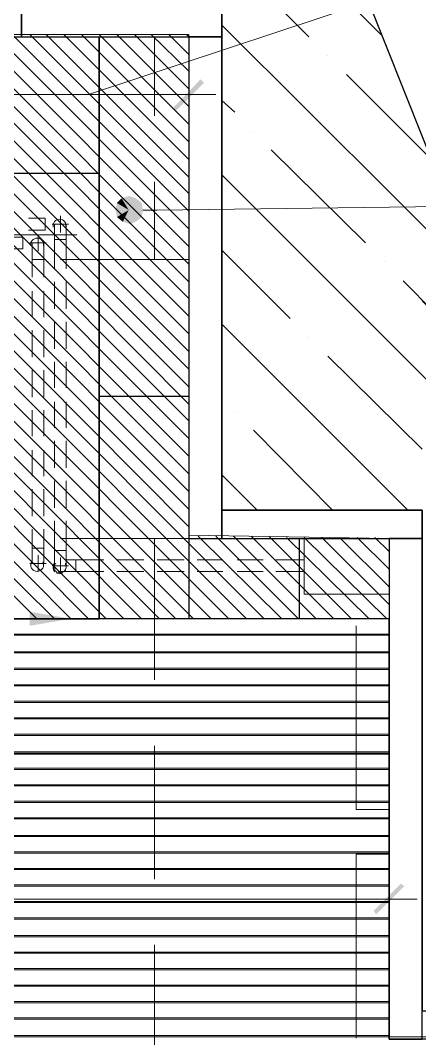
# Model space of a CAD drawing. Header units: millimetres. Extents: x -356862 to 418287, y 0 to 839748.
# Drawn here: x 36.986 to 37.551, y 12.443 to 13.884 of the extents above; entities that cross this region are included whole.
import ezdxf

# ---------------------------------------------------------------- set-up
doc = ezdxf.new("R2010")
doc.units = ezdxf.units.MM
doc.layers.add('PDF _Геометрия', color=7, linetype='Continuous', true_color=0xbababa)
doc.layers.add('PDF _Сплошная заливка', color=7, linetype='Continuous', true_color=0xf50000)

msp = doc.modelspace()

# ---------------------------------------------------------------- linework, layer by layer
at = {"layer": 'PDF _Геометрия', "color": 251, "lineweight": 20, "true_color": 0x545454}
msp.add_lwpolyline([(37.1593, 13.6152), (37.1793, 13.6152), (39.1159, 13.6402), (39.1159, 13.7136), (39.1159, 17.1284)], dxfattribs=at)
at = {"layer": 'PDF _Геометрия', "color": 7, "lineweight": 30}
for points in [[(39.5392, 8.2288), (39.5392, 7.5205), (40.0258, 7.5205), (36.9243, 15.3002), (36.7043, 15.3002), (36.7043, 14.6085), (36.9876, 14.6085), (36.9876, 13.8986), (37.2709, 13.8986), (37.2709, 13.1903), (37.5543, 13.1903), (37.5543, 12.482), (37.8376, 12.482), (37.8376, 11.772), (38.1209, 11.772), (38.1209, 11.0637), (38.4059, 11.0637), (38.4059, 10.3554), (38.6892, 10.3554), (38.6892, 9.6471), (38.9725, 9.6471), (38.9725, 8.9371), (39.2559, 8.9371), (39.2559, 8.2288)], [(36.941, 14.5685), (36.941, 13.8602), (36.9876, 13.8602), (36.9876, 14.5685)], [(36.9876, 13.8602), (37.2709, 13.8602), (37.2709, 13.8986), (36.9876, 13.8986)], [(37.2243, 13.8602), (37.2243, 13.1503), (37.2709, 13.1503), (37.2709, 13.8602)], [(37.2709, 13.1503), (37.5543, 13.1503), (37.5543, 13.1903), (37.2709, 13.1903)], [(37.5076, 13.1503), (37.5076, 12.442), (37.5543, 12.442), (37.5543, 13.1503)]]:
    msp.add_lwpolyline(points, close=True, dxfattribs=at)
at = {"layer": 'PDF _Геометрия', "lineweight": 5}
for points in [[(37.4959, 13.8636), (36.9876, 14.3735)], [(37.3943, 13.8602), (37.2626, 13.9919)], [(37.6376, 13.5119), (37.2709, 13.8769)], [(37.4209, 13.8336), (37.4209, 13.8336)], [(37.5659, 13.6886), (37.4476, 13.8069)], [(37.2893, 13.7536), (37.2709, 13.7702)], [(37.3159, 13.7269), (37.3159, 13.7269)], [(37.4743, 13.5686), (37.3409, 13.7002)], [(37.7776, 13.1586), (37.2709, 13.6652)], [(37.3676, 13.4619), (37.2709, 13.5586)], [(37.5009, 13.5419), (37.5009, 13.5419)], [(37.5543, 13.4869), (37.6593, 13.3819), (37.5276, 13.5152)], [(37.5343, 13.1903), (37.2709, 13.4536)], [(37.3943, 13.4352), (37.3943, 13.4352)], [(37.5543, 13.2769), (37.4209, 13.4086)], [(37.2893, 13.3286), (37.2893, 13.3286)], [(37.4276, 13.1903), (37.3159, 13.3036)], [(37.3209, 13.1903), (37.2709, 13.2403)]]:
    msp.add_lwpolyline(points, dxfattribs=at)
at = {"layer": 'PDF _Геометрия', "color": 7, "lineweight": 18}
for points in [[(37.0826, 13.7786), (37.5443, 13.9319), (37.8909, 13.9319)], [(37.2243, 13.7802), (37.2243, 13.8169)], [(37.2626, 13.7786), (36.901, 13.7786)], [(37.5076, 12.8003), (37.5076, 12.6019)], [(36.4293, 12.6403), (37.5476, 12.6403)]]:
    msp.add_lwpolyline(points, dxfattribs=at)
msp.add_lwpolyline([(36.941, 13.0369), (36.941, 13.8636), (37.2243, 13.8636), (37.2243, 13.1553), (37.5076, 13.1503), (37.5076, 13.0369)], close=True, dxfattribs=at)
at = {"layer": 'PDF _Геометрия', "color": 41, "lineweight": 5, "true_color": 0xffdf7f}
for points in [[(37.2243, 13.5886), (36.9493, 13.8636)], [(37.2243, 13.6136), (36.9743, 13.8636)], [(37.2243, 13.6386), (36.9993, 13.8636)], [(37.2243, 13.6619), (37.0226, 13.8636)], [(37.2243, 13.6869), (37.0476, 13.8636)], [(37.2243, 13.7119), (37.0726, 13.8636)], [(37.2243, 13.7369), (37.0976, 13.8636)], [(37.2243, 13.7619), (37.1226, 13.8636)], [(37.2243, 13.7869), (37.1476, 13.8636)], [(37.2243, 13.8119), (37.1709, 13.8636)], [(37.2243, 13.8352), (37.1959, 13.8636)], [(37.2243, 13.8602), (37.2209, 13.8636)], [(37.2243, 13.5636), (36.941, 13.8469)], [(37.2243, 13.5386), (36.941, 13.8219)], [(37.2243, 13.5136), (36.941, 13.7969)], [(37.2243, 13.4902), (36.941, 13.7736)], [(37.2243, 13.4652), (36.941, 13.7486)], [(37.2243, 13.4402), (36.941, 13.7236)], [(37.2243, 13.4152), (36.941, 13.6986)], [(37.2243, 13.3902), (36.941, 13.6736)], [(37.2243, 13.3652), (36.941, 13.6486)], [(37.2243, 13.3403), (36.941, 13.6252)], [(37.2243, 13.3169), (36.941, 13.6002)], [(37.2243, 13.2919), (36.941, 13.5752)], [(37.2243, 13.2669), (36.941, 13.5502)], [(37.2243, 13.2419), (36.941, 13.5252)], [(37.2243, 13.2169), (36.941, 13.5002)], [(37.2243, 13.1919), (36.941, 13.4752)], [(37.2243, 13.1669), (36.941, 13.4519)], [(37.3309, 13.0369), (36.941, 13.4269)], [(37.3059, 13.0369), (36.941, 13.4019)], [(37.2809, 13.0369), (36.941, 13.3769)], [(37.2559, 13.0369), (36.941, 13.3519)], [(37.2309, 13.0369), (36.941, 13.3269)], [(37.2059, 13.0369), (36.941, 13.3019)], [(37.1826, 13.0369), (36.941, 13.2786)], [(37.1576, 13.0369), (36.941, 13.2536)], [(37.1326, 13.0369), (36.941, 13.2286)], [(37.1076, 13.0369), (36.941, 13.2036)], [(37.0826, 13.0369), (36.941, 13.1786)], [(37.0576, 13.0369), (36.941, 13.1536)], [(37.3559, 13.0369), (37.2376, 13.1536)], [(37.3793, 13.0369), (37.2626, 13.1536)], [(37.4043, 13.0369), (37.2876, 13.1536)], [(37.4293, 13.0369), (37.3126, 13.1536)], [(37.4543, 13.0369), (37.3376, 13.1536)], [(37.4793, 13.0369), (37.3626, 13.1519)], [(37.5043, 13.0369), (37.3876, 13.1519)], [(37.5076, 13.0569), (37.4126, 13.1519)], [(37.5076, 13.0819), (37.4376, 13.1519)], [(37.5076, 13.1069), (37.4626, 13.1519)], [(37.5076, 13.1319), (37.4876, 13.1519)], [(37.0343, 13.0369), (36.941, 13.1286)], [(37.0093, 13.0369), (36.941, 13.1053)]]:
    msp.add_lwpolyline(points, dxfattribs=at)
at = {"layer": 'PDF _Геометрия', "color": 19, "lineweight": 30, "true_color": 0x442a22}
for points in [[(36.941, 13.0369), (36.941, 13.8602), (37.0976, 13.8602), (37.0976, 13.0369)], [(37.0976, 13.0369), (37.0976, 13.8602), (37.2243, 13.8602), (37.2243, 13.0369)], [(37.0976, 13.0369), (37.0976, 13.6669), (36.941, 13.6669), (36.941, 13.0369)]]:
    msp.add_lwpolyline(points, close=True, dxfattribs=at)
at = {"layer": 'PDF _Геометрия', "color": 7, "lineweight": 5}
for points in [[(37.1759, 13.8602), (37.1759, 13.7486)], [(37.1759, 13.6552), (37.1759, 13.5452)], [(37.1759, 12.9503), (37.1759, 13.1503)], [(37.5076, 13.0719), (37.3876, 13.0719), (37.3876, 13.1503)], [(37.1759, 12.6686), (37.1759, 12.8569)], [(37.1759, 12.3886), (37.1759, 12.5753)]]:
    msp.add_lwpolyline(points, dxfattribs=at)
at = {"layer": 'PDF _Геометрия', "color": 252, "lineweight": 5, "true_color": 0x989898}
for points in [[(36.9976, 13.5869), (37.021, 13.5869), (37.021, 13.5952), (37.021, 13.6036), (36.9976, 13.6036)], [(36.9693, 13.5602), (36.9893, 13.5602), (36.9893, 13.5686), (36.9893, 13.5769), (36.9693, 13.5769)], [(37.051, 13.5319), (37.051, 13.5736), (37.0426, 13.5736), (37.0343, 13.5736), (37.0343, 13.5319)], [(37.0193, 13.5202), (37.0193, 13.5452), (37.011, 13.5452), (37.0026, 13.5452), (37.0026, 13.5202)], [(37.0026, 13.5002), (37.0026, 13.4636)], [(37.0193, 13.4636), (37.0193, 13.5002)], [(37.0343, 13.5136), (37.0343, 13.4752)], [(37.051, 13.4752), (37.051, 13.5136)], [(37.0343, 13.4569), (37.0343, 13.4186)], [(37.051, 13.4186), (37.051, 13.4569)], [(37.0026, 13.4452), (37.0026, 13.4069)], [(37.0193, 13.4069), (37.0193, 13.4452)], [(37.0343, 13.4002), (37.0343, 13.3636)], [(37.051, 13.3636), (37.051, 13.4002)], [(37.0026, 13.3886), (37.0026, 13.3503)], [(37.0193, 13.3503), (37.0193, 13.3886)], [(37.0343, 13.3436), (37.0343, 13.3069)], [(37.051, 13.3069), (37.051, 13.3436)], [(37.0026, 13.3319), (37.0026, 13.2953)], [(37.0193, 13.2953), (37.0193, 13.3319)], [(37.0343, 13.2886), (37.0343, 13.2503)], [(37.051, 13.2503), (37.051, 13.2886)], [(37.0026, 13.2753), (37.0026, 13.2386)], [(37.0193, 13.2386), (37.0193, 13.2753)], [(37.0343, 13.2319), (37.0343, 13.1936)], [(37.051, 13.1936), (37.051, 13.2319)], [(37.0026, 13.2203), (37.0026, 13.1819)], [(37.0193, 13.1819), (37.0193, 13.2203)], [(37.0343, 13.1753), (37.0343, 13.1336), (37.0426, 13.1336), (37.051, 13.1336), (37.051, 13.1753)], [(37.0026, 13.1636), (37.0026, 13.1369), (37.011, 13.1369), (37.0193, 13.1369), (37.0193, 13.1636)], [(37.1043, 13.1203), (37.0643, 13.1203), (37.0643, 13.1119), (37.0643, 13.1036), (37.1043, 13.1036)], [(37.1609, 13.1203), (37.1226, 13.1203)], [(37.2176, 13.1203), (37.1793, 13.1203)], [(37.2726, 13.1203), (37.2359, 13.1203)], [(37.3293, 13.1203), (37.2926, 13.1203)], [(37.3876, 13.1203), (37.3476, 13.1203)], [(37.1226, 13.1036), (37.1609, 13.1036)], [(37.1793, 13.1036), (37.2176, 13.1036)], [(37.2359, 13.1036), (37.2726, 13.1036)], [(37.2926, 13.1036), (37.3293, 13.1036)], [(37.3476, 13.1036), (37.3876, 13.1036)]]:
    msp.add_lwpolyline(points, dxfattribs=at)
at = {"layer": 'PDF _Геометрия', "color": 1, "lineweight": 5}
for points in [[(37.0503, 13.5911, 0.479552), (37.0414, 13.6022, 0.479552), (37.0324, 13.5911)], [(37.0337, 13.1154, 0.564813), (37.0418, 13.1019, 0.564813), (37.0499, 13.1154)]]:
    msp.add_lwpolyline(points, format="xyb", dxfattribs=at)
for points in [[(37.0426, 13.5836), (37.0426, 13.6069)], [(37.0543, 13.5952), (37.031, 13.5952)], [(37.0343, 13.5952), (37.0343, 13.5936), (37.0343, 13.5919), (37.0343, 13.5902), (37.0343, 13.5886), (37.0343, 13.5869), (37.0343, 13.5852), (37.0343, 13.5836), (37.0343, 13.5819), (37.0343, 13.5802), (37.0343, 13.5786), (37.0343, 13.5769), (37.0343, 13.5752), (37.0343, 13.5736), (37.0426, 13.5736), (37.051, 13.5736), (37.051, 13.5752), (37.051, 13.5769), (37.051, 13.5786), (37.051, 13.5802), (37.051, 13.5819), (37.051, 13.5836), (37.051, 13.5852), (37.051, 13.5869), (37.051, 13.5886), (37.051, 13.5902), (37.051, 13.5919), (37.051, 13.5936), (37.051, 13.5952)], [(37.011, 13.1036), (37.011, 13.1269)], [(37.051, 13.1119), (37.051, 13.1136), (37.051, 13.1153), (37.051, 13.1169), (37.051, 13.1186), (37.051, 13.1203), (37.051, 13.1219), (37.051, 13.1236), (37.051, 13.1253), (37.051, 13.1269), (37.051, 13.1286), (37.051, 13.1303), (37.051, 13.1319), (37.051, 13.1336), (37.0426, 13.1336), (37.0343, 13.1336), (37.0343, 13.1319), (37.0343, 13.1303), (37.0343, 13.1286), (37.0343, 13.1269), (37.0343, 13.1253), (37.0343, 13.1236), (37.0343, 13.1219), (37.0343, 13.1203), (37.0343, 13.1186), (37.0343, 13.1169), (37.0343, 13.1153), (37.0343, 13.1136), (37.0343, 13.1119)], [(37.0226, 13.1153), (36.9993, 13.1153)], [(37.0343, 13.1136), (37.036, 13.1153)], [(37.051, 13.1203), (37.0526, 13.1203), (37.0543, 13.1203), (37.056, 13.1203), (37.0576, 13.1203), (37.0593, 13.1203), (37.061, 13.1203), (37.0626, 13.1203), (37.0643, 13.1203), (37.0643, 13.1119), (37.0643, 13.1036), (37.0626, 13.1036), (37.061, 13.1036), (37.0593, 13.1036), (37.0576, 13.1036), (37.056, 13.1036), (37.0543, 13.1036), (37.0526, 13.1036), (37.051, 13.1036), (37.0493, 13.1036), (37.0476, 13.1036), (37.046, 13.1036), (37.0443, 13.1036), (37.0426, 13.1036), (37.041, 13.1036), (37.0393, 13.1036)], [(37.036, 13.1069), (37.036, 13.1086), (37.0343, 13.1086), (37.0343, 13.1103)]]:
    msp.add_lwpolyline(points, dxfattribs=at)
at = {"layer": 'PDF _Геометрия', "color": 19, "lineweight": 5, "true_color": 0x442a22}
msp.add_lwpolyline([(37.066, 13.5802), (36.941, 13.5802)], dxfattribs=at)
at = {"layer": 'PDF _Геометрия', "color": 5, "lineweight": 5}
for points in [[(37.0187, 13.5644, 0.479552), (37.0097, 13.5756, 0.479552), (37.0008, 13.5644)], [(37.0016, 13.1173, 0.564754), (37.0097, 13.1039, 0.564754), (37.0178, 13.1173)]]:
    msp.add_lwpolyline(points, format="xyb", dxfattribs=at)
for points in [[(37.011, 13.5569), (37.011, 13.5802)], [(37.0226, 13.5686), (36.9993, 13.5686)], [(37.0026, 13.5686), (37.0026, 13.5669), (37.0026, 13.5652), (37.0026, 13.5636), (37.0026, 13.5619), (37.0026, 13.5602), (37.0026, 13.5586), (37.0026, 13.5569), (37.0026, 13.5552), (37.0026, 13.5536), (37.0026, 13.5519), (37.0026, 13.5502), (37.0026, 13.5486), (37.0026, 13.5469), (37.0026, 13.5452), (37.011, 13.5452), (37.0193, 13.5452), (37.0193, 13.5469), (37.0193, 13.5486), (37.0193, 13.5502), (37.0193, 13.5519), (37.0193, 13.5536), (37.0193, 13.5552), (37.0193, 13.5569), (37.0193, 13.5586), (37.0193, 13.5602), (37.0193, 13.5619), (37.0193, 13.5636), (37.0193, 13.5652), (37.0193, 13.5669), (37.0193, 13.5686)], [(37.0193, 13.1153), (37.0193, 13.1169), (37.0193, 13.1186), (37.0193, 13.1203), (37.0193, 13.1219), (37.0193, 13.1236), (37.0193, 13.1253), (37.0193, 13.1269), (37.0193, 13.1286), (37.0193, 13.1303), (37.0193, 13.1319), (37.0193, 13.1336), (37.0193, 13.1353), (37.0193, 13.1369), (37.011, 13.1369), (37.0026, 13.1369), (37.0026, 13.1353), (37.0026, 13.1336), (37.0026, 13.1319), (37.0026, 13.1303), (37.0026, 13.1286), (37.0026, 13.1269), (37.0026, 13.1253), (37.0026, 13.1236), (37.0026, 13.1219), (37.0026, 13.1203), (37.0026, 13.1186), (37.0026, 13.1169), (37.0026, 13.1153)], [(37.0543, 13.1119), (37.031, 13.1119)], [(37.0426, 13.1003), (37.0426, 13.1236)]]:
    msp.add_lwpolyline(points, dxfattribs=at)
at = {"layer": 'PDF _Геометрия', "color": 7, "lineweight": 9}
for points in [[(37.0426, 13.5452), (37.2243, 13.5452)], [(37.0426, 13.1503), (37.2243, 13.1503)]]:
    msp.add_lwpolyline(points, dxfattribs=at)
at = {"layer": 'PDF _Геометрия', "color": 19, "lineweight": 30, "true_color": 0x442a22}
for points in [[(37.0976, 13.3519), (37.2243, 13.3519)], [(37.3809, 13.0369), (37.3809, 13.1503)]]:
    msp.add_lwpolyline(points, dxfattribs=at)
at = {"layer": 'PDF _Геометрия', "color": 1, "lineweight": 9, "true_color": 0xf50000}
msp.add_lwpolyline([(36.9993, 13.0369), (36.941, 13.0369), (36.941, 13.2136)], dxfattribs=at)
at = {"layer": 'PDF _Геометрия', "color": 150, "lineweight": 30, "true_color": 0x0080ff}
msp.add_lwpolyline([(38.6409, 10.3204), (38.3576, 10.3204), (38.3576, 10.5554), (38.3576, 10.792), (38.3576, 11.0287), (38.0742, 11.0287), (38.0742, 11.2653), (38.0742, 11.5003), (38.0742, 11.737), (37.7909, 11.737), (37.7909, 11.9736), (37.7909, 12.2103), (37.7909, 12.442), (37.5076, 12.442), (37.5076, 13.0369), (36.941, 13.0369), (36.941, 13.1553), (36.4676, 13.1553), (36.4676, 9.8471), (38.6409, 9.8471)], close=True, dxfattribs=at)
at = {"layer": 'PDF _Геометрия', "color": 254, "lineweight": 0, "true_color": 0xdcdcdc}
msp.add_lwpolyline([(37.5076, 12.7669), (37.4609, 12.7669), (37.4609, 13.0269)], dxfattribs=at)
at = {"layer": 'PDF _Геометрия', "color": 254, "lineweight": 5, "true_color": 0xdcdcdc}
for points in [[(37.5076, 13.0153), (36.4676, 13.0153)], [(37.5076, 12.9886), (36.4676, 12.9886)], [(37.5076, 12.9653), (36.4676, 12.9653)], [(37.5076, 12.9419), (36.4676, 12.9419)], [(37.5076, 12.9203), (36.4676, 12.9203)], [(37.5076, 12.8969), (36.4676, 12.8969)], [(37.5076, 12.8736), (36.4676, 12.8736)], [(37.5076, 12.8469), (36.4676, 12.8469)], [(37.5076, 12.8236), (36.4676, 12.8236)], [(37.5076, 12.8019), (36.4676, 12.8019)], [(37.5076, 12.7786), (36.4676, 12.7786)], [(37.5076, 12.7553), (36.4676, 12.7553)], [(37.5076, 12.7286), (36.4676, 12.7286)], [(37.5076, 12.7053), (36.4676, 12.7053)], [(37.5076, 12.6819), (36.4676, 12.6819)], [(37.5076, 12.6603), (36.4676, 12.6603)], [(37.5076, 12.6369), (36.4676, 12.6369)], [(37.5076, 12.6136), (36.4676, 12.6136)], [(37.5076, 12.5869), (36.4676, 12.5869)], [(37.5076, 12.5636), (36.4676, 12.5636)], [(37.5076, 12.5403), (36.4676, 12.5403)], [(37.5076, 12.5186), (36.4676, 12.5186)], [(37.5076, 12.4953), (36.4676, 12.4953)], [(37.5076, 12.472), (36.4676, 12.472)], [(37.7909, 12.4453), (36.4676, 12.4453)]]:
    msp.add_lwpolyline(points, dxfattribs=at)
for points in [[(36.4676, 13.0136), (37.5076, 13.0136)], [(36.4676, 12.9903), (37.5076, 12.9903)], [(36.4676, 12.9669), (37.5076, 12.9669)], [(36.4676, 12.9436), (37.5076, 12.9436)], [(36.4676, 12.9186), (37.5076, 12.9186)], [(36.4676, 12.8953), (37.5076, 12.8953)], [(36.4676, 12.8719), (37.5076, 12.8719)], [(36.4676, 12.8486), (37.5076, 12.8486)], [(36.4676, 12.8253), (37.5076, 12.8253)], [(36.4676, 12.8003), (37.5076, 12.8003)], [(36.4676, 12.7769), (37.5076, 12.7769)], [(36.4676, 12.7536), (37.5076, 12.7536)], [(36.4676, 12.7303), (37.5076, 12.7303)], [(36.4676, 12.7069), (37.5076, 12.7069)], [(36.4676, 12.6836), (37.5076, 12.6836)], [(36.4676, 12.6586), (37.5076, 12.6586)], [(36.4676, 12.6353), (37.5076, 12.6353)], [(36.4676, 12.6119), (37.5076, 12.6119)], [(36.4676, 12.5886), (37.5076, 12.5886)], [(36.4676, 12.5653), (37.5076, 12.5653)], [(36.4676, 12.5419), (37.5076, 12.5419)], [(36.4676, 12.517), (37.5076, 12.517)], [(36.4676, 12.4936), (37.5076, 12.4936)], [(36.4676, 12.4703), (37.5076, 12.4703)], [(36.4676, 12.447), (37.5076, 12.447)]]:
    msp.add_lwpolyline(points, close=True, dxfattribs=at)
at = {"layer": 'PDF _Геометрия', "color": 150, "lineweight": 30, "true_color": 0x0080ff}
msp.add_lwpolyline([(37.5076, 12.8453), (36.4676, 12.8453)], dxfattribs=at)
at = {"layer": 'PDF _Геометрия', "color": 254, "lineweight": 0, "true_color": 0xdcdcdc}
msp.add_lwpolyline([(37.4609, 12.4436), (37.4609, 12.7036), (37.5076, 12.7036), (37.4609, 12.7036)], close=True, dxfattribs=at)
at = {"layer": 'PDF _Геометрия', "color": 1, "lineweight": 5}
for start, end in [(152.1774, 164.9978), (15.0022, 27.8226), (180, 224.9999), (240.0019, 299.9981), (315.0001, 360)]:
    msp.add_arc((37.0414, 13.1097), 0.00917, start, end, dxfattribs=at)
at = {"layer": 'PDF _Сплошная заливка', "color": 7, "transparency": 33554559}
for points in [[(37.2026, 13.7602), (37.2059, 13.7552), (37.2409, 13.8002)], [(37.2059, 13.7552), (37.2409, 13.8002), (37.2459, 13.7952)], [(37.4859, 12.6236), (37.4893, 12.6186), (37.5243, 12.6619)], [(37.4893, 12.6186), (37.5243, 12.6619), (37.5293, 12.6586)]]:
    msp.add_solid(points, dxfattribs=at)
at = {"layer": 'PDF _Сплошная заливка', "color": 251, "true_color": 0x545454, "transparency": 33554559}
for points in [[(37.1293, 13.6319), (37.1393, 13.6152), (37.1226, 13.6252)], [(37.1393, 13.6352), (37.1293, 13.6319), (37.1393, 13.6152)], [(37.1393, 13.6152), (37.1493, 13.6319), (37.1393, 13.6352)], [(37.1576, 13.6252), (37.1393, 13.6152), (37.1493, 13.6319)], [(37.1393, 13.6152), (37.1226, 13.6252), (37.1209, 13.6152)], [(37.1593, 13.6152), (37.1576, 13.6252), (37.1393, 13.6152)], [(37.1209, 13.6152), (37.1226, 13.6052), (37.1393, 13.6152)], [(37.1226, 13.6052), (37.1393, 13.6152), (37.1309, 13.5986)], [(37.1393, 13.6152), (37.1309, 13.5986), (37.1409, 13.5952)], [(37.1409, 13.5952), (37.1493, 13.5986), (37.1393, 13.6152)], [(37.1493, 13.5986), (37.1393, 13.6152), (37.1576, 13.6052)], [(37.1393, 13.6152), (37.1576, 13.6052), (37.1593, 13.6152)]]:
    msp.add_solid(points, dxfattribs=at)
at = {"layer": 'PDF _Сплошная заливка', "transparency": 33554559}
msp.add_solid([(36.9993, 13.0469), (37.0576, 13.0369), (36.9993, 13.0269)], dxfattribs=at)

doc.saveas('drawing.dxf')
